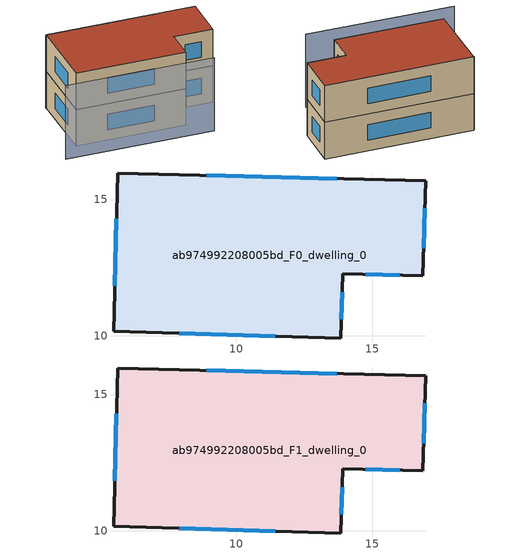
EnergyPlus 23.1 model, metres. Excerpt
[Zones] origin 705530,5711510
ab974992208005bd_F0_dwelling_0
 floor ground (EU_floor_Construction): 16.96,15.69 16.86,12.2 13.91,12.28 13.85,9.92 5.51,10.16 5.65,15.97 z0
 wall outside (EU_wall_Construction): 13.85,9.92 13.91,12.28 16.86,12.2 16.96,15.69 5.65,15.97 5.51,10.16 13.85,9.92 z0:3
 window (EU_Window_Construction): 13.86,10.6 13.89,11.6 / 7.92,10.09 11.44,9.98 / 5.61,14.29 5.55,11.84 / 13.69,15.77 8.92,15.89 / 16.89,13.21 16.93,14.68 / 14.76,12.25 16.01,12.22 z0.87:2.13
ab974992208005bd_F1_dwelling_0
 floor to ab974992208005bd_F0_dwelling_0 (EU_floor_Construction): 16.96,15.69 16.86,12.2 13.91,12.28 13.85,9.92 5.51,10.16 5.65,15.97 z3
 wall outside (EU_wall_Construction): 13.85,9.92 13.91,12.28 16.86,12.2 16.96,15.69 5.65,15.97 5.51,10.16 13.85,9.92 z3:6
 window (EU_Window_Construction): 13.86,10.6 13.89,11.6 / 7.92,10.09 11.44,9.98 / 5.61,14.29 5.55,11.84 / 13.69,15.77 8.92,15.89 / 16.89,13.21 16.93,14.68 / 14.76,12.25 16.01,12.22 z3.87:5.13
 roof outside (EU_roof_Construction): 16.86,12.2 16.96,15.69 5.65,15.97 5.51,10.16 13.85,9.92 13.91,12.28 z6
shading: 4.11,8.79 15.4,8.38 / 14.06,15.71 5.58,15.98 z0:6
[Building]
EU S2 Campaign: North Axis=0; Terrain=City; Solar Distribution=FullExterior
[Site:Location]
London: Latitude=51.5; Longitude=-0.5; Time Zone=0; Elevation=25
[SizingPeriod:WeatherFileDays]
AnnualSizingPeriod: Begin Month=1; Begin Day of Month=1; End Month=12; End Day of Month=31; Day of Week for Start Day=Monday; Use Weather File Daylight Saving Period=No; Use Weather File Rain and Snow Indicators=No
[MATERIAL]
EU_InternalMass_Material: Roughness=MediumRough; Thickness=0.1; Conductivity=1; Density=1800; Specific Heat=900; Thermal Absorptance=0.9; Solar Absorptance=0.7; Visible Absorptance=0.7
[MATERIAL:NOMASS] Roughness=MediumRough; Thermal Absorptance=0.9; Solar Absorptance=0.7; Visible Absorptance=0.7
Name | Thermal Resistance
EU_wall_NoMass | 0.724719
EU_roof_NoMass | 2.98947
EU_floor_NoMass | 2.39157
[WINDOWMATERIAL:SIMPLEGLAZINGSYSTEM]
EU_Window_SimpleGlazing: UFactor=2.63425; Solar Heat Gain Coefficient=0.76; Visible Transmittance=0.76
[CONSTRUCTION]
EU_wall_Construction: EU_wall_NoMass
EU_roof_Construction: EU_roof_NoMass
EU_floor_Construction: EU_floor_NoMass
EU_Window_Construction: EU_Window_SimpleGlazing
EU_InternalMass_Construction: EU_InternalMass_Material
[ZONE] Type=1; Multiplier=1; Ceiling Height=autocalculate; Volume=177.075; Floor Area=autocalculate; Part of Total Floor Area=Yes
ab974992208005bd_F0_dwelling_0; ab974992208005bd_F1_dwelling_0
[INTERNALMASS] Construction=EU_InternalMass_Construction; Surface Area=59.0039
Name | Zone or ZoneList
ab974992208005bd_F0_dwelling_0_EU_InternalMass | ab974992208005bd_F0_dwelling_0
ab974992208005bd_F1_dwelling_0_EU_InternalMass | ab974992208005bd_F1_dwelling_0
[OTHEREQUIPMENT] Fuel Type=Electricity; Design Level Calculation Method=Watts/Area; Power per Zone Floor Area=1; Fraction Latent=0; Fraction Radiant=0; Fraction Lost=0; Carbon Dioxide Generation Rate=0; EndUse Subcategory=EU_Step8_InternalGains
Name | Zone or ZoneList or Space or SpaceList | Schedule
EU_Step8_InternalGain_ab974992208005bd_F0_dwelling_0_f000 | ab974992208005bd_F0_dwelling_0 | EU_Step8_GainSchedule_ab974992208005bd_F0_dwelling_0_f000
EU_Step8_InternalGain_ab974992208005bd_F1_dwelling_0_f000 | ab974992208005bd_F1_dwelling_0 | EU_Step8_GainSchedule_ab974992208005bd_F1_dwelling_0_f000
[ZONEVENTILATION:DESIGNFLOWRATE] Schedule=EU_AlwaysOn; Design Flow Rate Calculation Method=AirChanges/Hour; Air Changes per Hour=0.418135; Ventilation Type=Natural; Fan Pressure Rise=0; Fan Total Efficiency=1; Constant Term Coefficient=1; Temperature Term Coefficient=0; Velocity Term Coefficient=0; Velocity Squared Term Coefficient=0; Minimum Indoor Temperature=-100; Maximum Indoor Temperature=100; Delta Temperature=-100; Minimum Outdoor Temperature=-100; Maximum Outdoor Temperature=100; Maximum Wind Speed=40
Name | Zone or ZoneList or Space or SpaceList
EU_ConstantAir_ab974992208005bd_F0_dwelling_0 | ab974992208005bd_F0_dwelling_0
EU_ConstantAir_ab974992208005bd_F1_dwelling_0 | ab974992208005bd_F1_dwelling_0
[HVACTEMPLATE:THERMOSTAT] Constant Heating Setpoint=20; Constant Cooling Setpoint=50
EU_HeatOnly_ab974992208005bd_F0_dwelling_0; EU_HeatOnly_ab974992208005bd_F1_dwelling_0
[HVACTEMPLATE:ZONE:IDEALLOADSAIRSYSTEM] System Availability Schedule=EU_AlwaysOn; Maximum Heating Supply Air Temperature=50; Minimum Cooling Supply Air Temperature=13; Maximum Heating Supply Air Humidity Ratio=0.0156; Minimum Cooling Supply Air Humidity Ratio=0.0077; Heating Limit=NoLimit; Cooling Limit=NoLimit; Heating Availability Schedule=EU_AlwaysOn; Cooling Availability Schedule=EU_CoolingOff; Dehumidification Control Type=ConstantSensibleHeatRatio; Cooling Sensible Heat Ratio=0.7; Dehumidification Setpoint=60; Humidification Control Type=None; Humidification Setpoint=30; Outdoor Air Method=None; Outdoor Air Flow Rate per Person=0.00944; Outdoor Air Flow Rate per Zone Floor Area=0; Outdoor Air Flow Rate per Zone=0; Demand Controlled Ventilation Type=None; Outdoor Air Economizer Type=NoEconomizer; Heat Recovery Type=None; Sensible Heat Recovery Effectiveness=0.7; Latent Heat Recovery Effectiveness=0.65
Name | Template Thermostat
ab974992208005bd_F0_dwelling_0 | EU_HeatOnly_ab974992208005bd_F0_dwelling_0
ab974992208005bd_F1_dwelling_0 | EU_HeatOnly_ab974992208005bd_F1_dwelling_0
[SIZING:ZONE] Zone Cooling Design Supply Air Temperature Input Method=SupplyAirTemperature; Zone Cooling Design Supply Air Temperature=13; Zone Heating Design Supply Air Temperature Input Method=SupplyAirTemperature; Zone Heating Design Supply Air Temperature=50; Zone Cooling Design Supply Air Humidity Ratio=0.008; Zone Heating Design Supply Air Humidity Ratio=0.008; Cooling Design Air Flow Method=DesignDay; Cooling Design Air Flow Rate=0; Cooling Minimum Air Flow per Zone Floor Area=0.000762; Cooling Minimum Air Flow=0; Cooling Minimum Air Flow Fraction=0.2; Heating Design Air Flow Method=DesignDay; Heating Design Air Flow Rate=0; Heating Maximum Air Flow per Zone Floor Area=0.002032; Heating Maximum Air Flow=0.141576; Heating Maximum Air Flow Fraction=0.3; Account for Dedicated Outdoor Air System=No; Dedicated Outdoor Air System Control Strategy=NeutralSupplyAir; Dedicated Outdoor Air Low Setpoint Temperature for Design=autosize; Dedicated Outdoor Air High Setpoint Temperature for Design=autosize; Zone Load Sizing Method=Sensible Load Only No Latent Load; Zone Latent Cooling Design Supply Air Humidity Ratio Input Method=HumidityRatioDifference; Zone Cooling Design Supply Air Humidity Ratio Difference=0.005; Zone Latent Heating Design Supply Air Humidity Ratio Input Method=HumidityRatioDifference; Zone Humidification Design Supply Air Humidity Ratio Difference=0.005
ab974992208005bd_F0_dwelling_0; ab974992208005bd_F1_dwelling_0
[SCHEDULE:CONSTANT]
Name | Hourly Value
EU_AlwaysOn | 1
EU_CoolingOff | 0
[SCHEDULE:FILE] Column Number=1; Rows to Skip at Top=0; Number of Hours of Data=8760; Column Separator=Comma; Interpolate to Timestep=No; Minutes per Item=60; Adjust Schedule for Daylight Savings=Yes
Name | File
EU_Step8_GainSchedule_ab974992208005bd_F0_dwelling_0_f000 | ../../schedules/ab974992208005bd/ab974992208005bd_F0_dwelling_0_f000_gain.csv
EU_Step8_GainSchedule_ab974992208005bd_F1_dwelling_0_f000 | ../../schedules/ab974992208005bd/ab974992208005bd_F1_dwelling_0_f000_gain.csv
